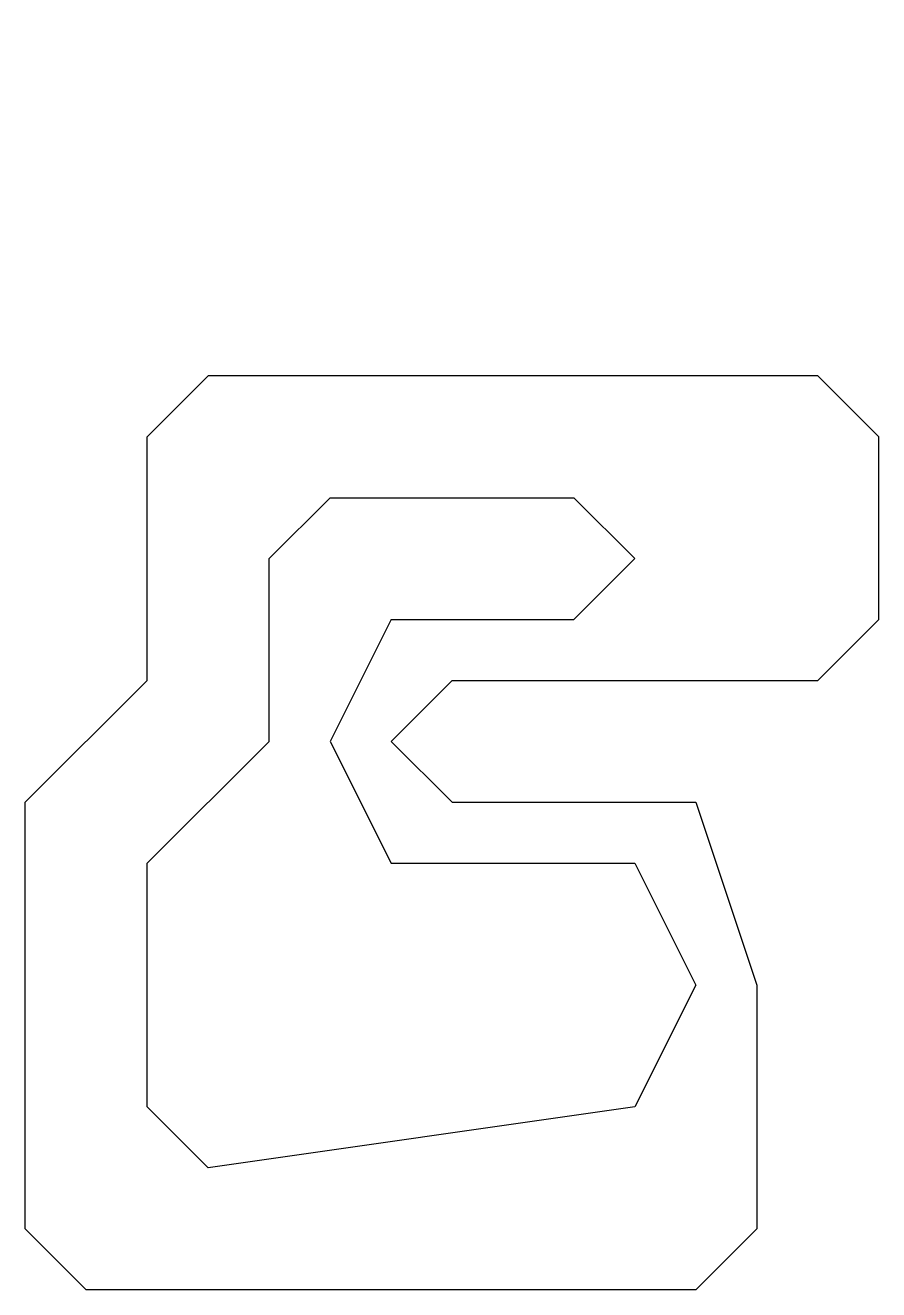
# Model space of a CAD drawing. Extents: x -1 to 13, y -4 to 16.8.
import ezdxf

# ---------------------------------------------------------------- set-up
doc = ezdxf.new("R2010")
doc.units = 0
doc.linetypes.add('LINETYPE_11', pattern=[0])
doc.layers.get('0').update_dxf_attribs({"linetype": 'CONTINUOUS'})

msp = doc.modelspace()

# ---------------------------------------------------------------- linework, layer by layer
at = {"linetype": 'CONTINUOUS'}
for p, q in [((1, 10), (2, 11)), ((12, 11), (2, 11)), ((13, 10), (12, 11)), ((1, 6), (1, 10)), ((13, 7), (13, 10)), ((3, 8), (4, 9)), ((4, 9), (8, 9)), ((8, 9), (9, 8)), ((3, 5), (3, 8)), ((9, 8), (8, 7)), ((5, 7), (4, 5)), ((5, 7), (8, 7)), ((12, 6), (13, 7)), ((-1, 4), (1, 6)), ((5, 5), (6, 6)), ((6, 6), (12, 6)), ((1, 3), (3, 5)), ((4, 5), (5, 3)), ((5, 5), (6, 4)), ((-1, -1), (-1, 4)), ((6, 4), (10, 4)), ((10, 4), (11, 1)), ((1, -1), (1, 3)), ((5, 3), (9, 3)), ((9, 3), (10, 1)), ((10, 1), (9, -1)), ((11, 1), (11, -3)), ((-1, -3), (-1, -1)), ((2, -2), (1, -1)), ((9, -1), (2, -2)), ((0, -4), (-1, -3)), ((10, -4), (11, -3)), ((10, -4), (0, -4))]:
    msp.add_line(p, q, dxfattribs=at)
at = {"linetype": 'LINETYPE_11', "const_width": 0.009}
msp.add_lwpolyline([(0, 16.75), (0, 16.75)], dxfattribs=at)
msp.add_lwpolyline([(0, 16.75), (0, 16.75)], dxfattribs=at)
msp.add_lwpolyline([(0, 16.75), (0, 16.75)], dxfattribs=at)
msp.add_lwpolyline([(0, 16.75), (0, 16.75)], dxfattribs=at)

doc.saveas('drawing.dxf')
